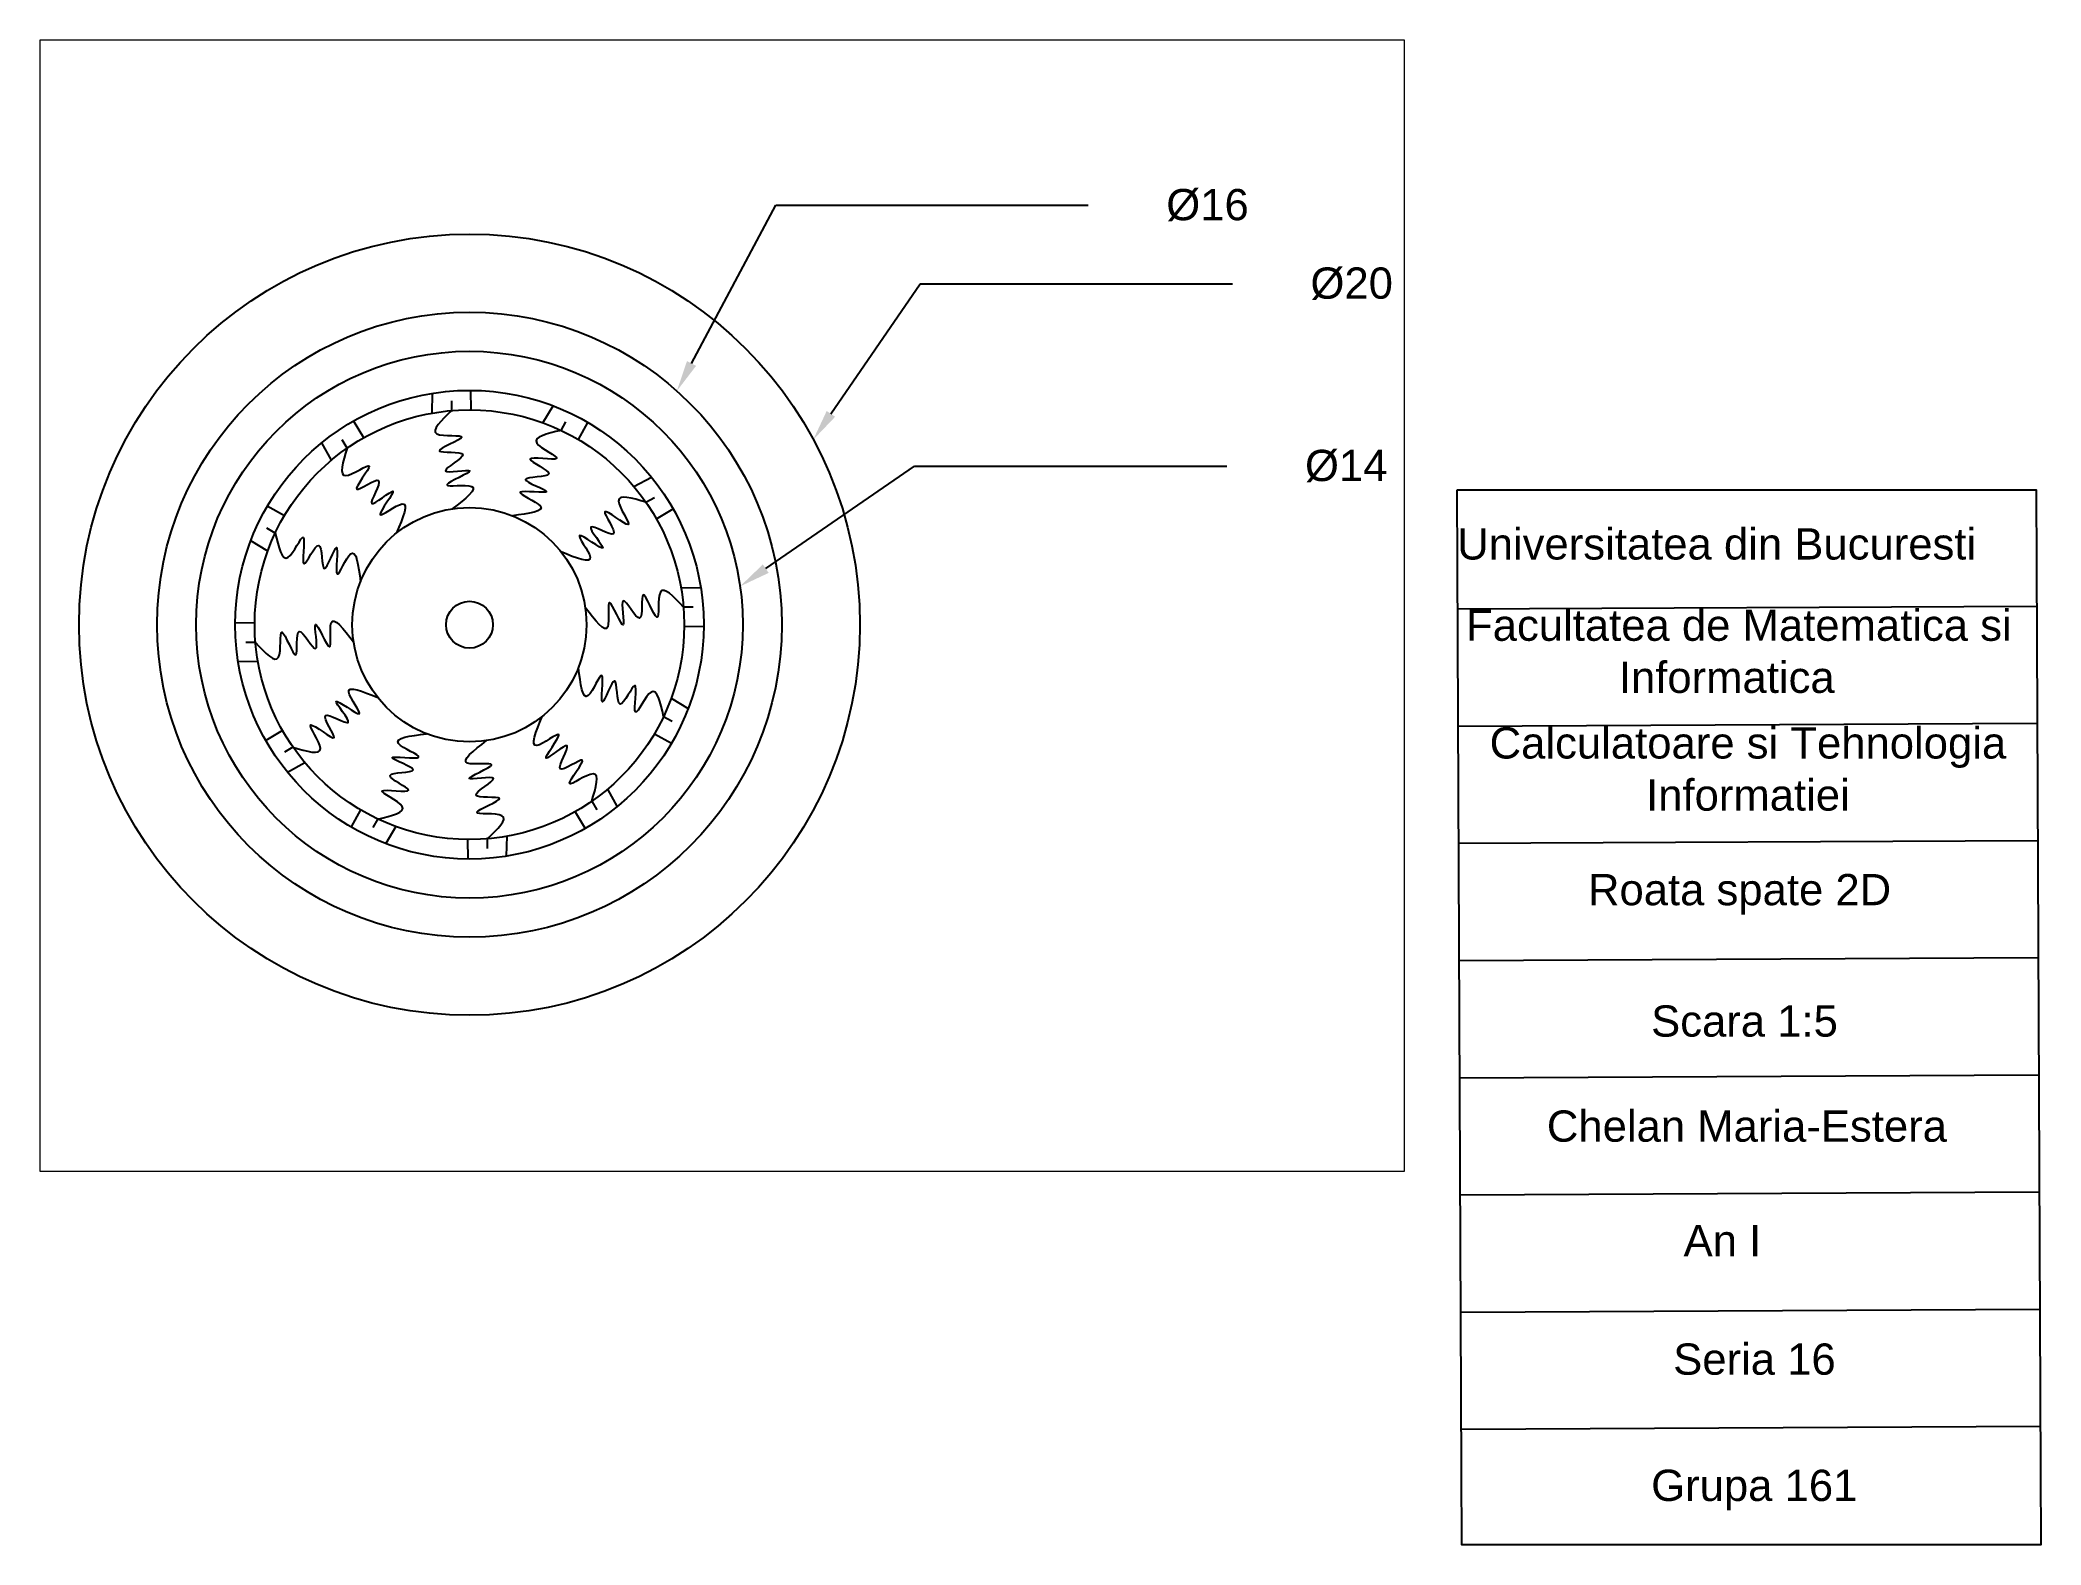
# Paper-space layout 'Layout1' of a CAD drawing. Header units: centimetres. Extents: x 0 to 257, y 1 to 193.
# The model-space entities are those that its viewports show. They can reach past a viewport. Long polylines and large blocks are cut down to what shows.
import ezdxf
from ezdxf import colors
from ezdxf.entities.mleader import LeaderData, LeaderLine
from ezdxf.math import Vec2, Vec3

# ---------------------------------------------------------------- set-up
doc = ezdxf.new("R2010")
doc.units = ezdxf.units.CM
for name, color, linetype in [('Cartus Layout', 250, 'Continuous'), ('Cotare', 131, 'Continuous'), ('Motor 2D', 30, 'Continuous'), ('Roata spate 2D', 2, 'Continuous')]:
    doc.layers.add(name, color=color, linetype=linetype)
doc.styles.get("Standard").update_dxf_attribs({"font": 'arial.ttf'})
doc.styles.add('style1', font='arial.ttf', dxfattribs={"height": 4})

# ---------------------------------------------------------------- blocks, each defined once
blk = doc.blocks.new('*U10')
at = {"layer": 'Motor 2D'}
blk.add_spline([(-0.065, 1.257), (-0.445, 0.665), (0.196, 0.576), (-0.379, 0.223), (0.218, 0.135), (-0.224, -0.285), (0.395, -0.285), (-0.18, -0.638), (0.439, -0.682), (-0.052, -1.257)], degree=3, dxfattribs=at)
blk = doc.blocks.new('*U7')
at = {"layer": 'Motor 2D', "color": 0, "linetype": 'ByBlock', "lineweight": -2, "transparency": 16777216}
blk.add_blockref('*U10', (43.741, 41.343), dxfattribs=at)
for p, rotation in [((45.905, 40.972), 329.9999999999999), ((41.681, 40.583), 29.99999999999999), ((47.594, 39.568), 299.9999999999999), ((40.277, 38.894), 59.99999999999999), ((48.354, 37.507), 269.9999999999999), ((39.905, 36.73), 90), ((47.982, 35.343), 240), ((40.666, 34.67), 120), ((46.578, 33.655), 210), ((42.354, 33.266), 150), ((44.518, 32.894), 180)]:
    blk.add_blockref('*U10', p, dxfattribs=dict(at, rotation=rotation))
blk = doc.blocks.new('*U8')
at = {"layer": 'Motor 2D'}
for p, q in [((-0.501, -0.292), (-0.49, 0.217)), ((-0.001, -0.227), (-0.001, 0.023)), ((0.501, -0.208), (0.491, 0.292))]:
    blk.add_line(p, q, dxfattribs=at)
blk = doc.blocks.new('*U9')
at = {"layer": 'Motor 2D', "color": 0, "linetype": 'ByBlock', "lineweight": -2, "transparency": 16777216}
blk.add_blockref('*U8', (43.676, 42.827), dxfattribs=at)
for p, rotation in [((46.591, 42.289), 329.9999999999999), ((40.883, 41.836), 30), ((48.847, 40.366), 300.0000000000001), ((38.96, 39.58), 60.00000000000003), ((49.838, 37.572), 270.0000000000001), ((38.422, 36.666), 90), ((49.3, 34.657), 239.9999999999999), ((39.413, 33.872), 120), ((47.376, 32.402), 210), ((41.668, 31.949), 150), ((44.583, 31.411), 180)]:
    blk.add_blockref('*U8', p, dxfattribs=dict(at, rotation=rotation))
blk = doc.blocks.new('motor 2d block')
at = {"layer": 'Motor 2D'}
for radius in [7, 6, 6, 6, 5.5, 3, 0.6]:
    blk.add_circle((0, 0), radius, dxfattribs=at)
for name in ['*U9', '*U7']:
    blk.add_blockref(name, (-44.13, -37.119), dxfattribs=at)
blk = doc.blocks.new('roata spate')
at = {"layer": 'Roata spate 2D'}
for radius in [10, 8, 7]:
    blk.add_circle((0, 0), radius, dxfattribs=at)
blk.add_blockref('motor 2d block', (0, 0), dxfattribs=at)
blk = doc.blocks.new('roata spate 2d')
at = {"layer": 'Roata spate 2D'}
blk.add_blockref('roata spate', (0, 0), dxfattribs=at)

msp = doc.modelspace()

# ---------------------------------------------------------------- block references
at = {"layer": 'Roata spate 2D'}
msp.add_blockref('roata spate 2d', (66.536, 53.513), dxfattribs=at)

# ---------------------------------------------------------------- leaders
at = {"layer": 'Cotare'}
ml = msp.add_multileader_mtext('Standard', dxfattribs=at)
ml.set_content('{\\fArial|b0|i0|c238|p34;%%C16}', color=256)
ml.set_leader_properties()
ml.build(insert=Vec2(0, 0))
ml.multileader.update_dxf_attribs({"arrow_head_size": 0.8})
ctx = ml.context
ctx.base_point, ctx.char_height, ctx.arrow_head_size, ctx.plane_origin = Vec3(82.383, 64.252), 0.8, 0.8, Vec3(71.847, 59.495)
notes = []
notes.append((ctx, [(0, (1, 1, 0), (74.383, 64.252), (1, 0), 8, [(0, [(71.847, 59.495)], 0, [])])]))
ctx.mtext.insert, ctx.mtext.flow_direction = Vec3(84.383, 64.668), 5
ml = msp.add_multileader_mtext('Standard', dxfattribs=at)
ml.set_content('{\\fArial|b0|i0|c238|p34;%%C20}', color=256)
ml.set_leader_properties()
ml.build(insert=Vec2(0, 0))
ml.multileader.update_dxf_attribs({"arrow_head_size": 0.8})
ctx = ml.context
ctx.base_point, ctx.char_height, ctx.arrow_head_size, ctx.plane_origin = Vec3(86.076, 62.243), 0.8, 0.8, Vec3(75.342, 58.251)
notes.append((ctx, [(0, (1, 1, 0), (78.076, 62.243), (1, 0), 8, [(0, [(75.342, 58.251)], 0, [])])]))
ctx.mtext.insert, ctx.mtext.flow_direction = Vec3(88.076, 62.659), 5
ml = msp.add_multileader_mtext('Standard', dxfattribs=at)
ml.set_content('{\\fArial|b0|i0|c238|p34;%%C14}', color=256)
ml.set_leader_properties()
ml.build(insert=Vec2(0, 0))
ml.multileader.update_dxf_attribs({"arrow_head_size": 0.8})
ctx = ml.context
ctx.base_point, ctx.char_height, ctx.arrow_head_size, ctx.plane_origin = Vec3(85.936, 57.574), 0.8, 0.8, Vec3(73.466, 54.494)
notes.append((ctx, [(0, (1, 1, 0), (77.936, 57.574), (1, 0), 8, [(0, [(73.466, 54.494)], 0, [])])]))
ctx.mtext.insert, ctx.mtext.flow_direction = Vec3(87.936, 57.99), 5
for ctx, leaders in notes:
    for number, flags, end, landing, length, lines in leaders:
        leader = LeaderData()
        leader.index, (leader.has_last_leader_line, leader.has_dogleg_vector, leader.attachment_direction) = number, flags
        leader.last_leader_point, leader.dogleg_vector, leader.dogleg_length = Vec3(end), Vec3(landing), length
        for number, points, colour, breaks in lines:
            line = LeaderLine()
            line.index, line.vertices, line.color, line.breaks = number, Vec3.list(points), colors.encode_raw_color(colour), breaks
            leader.lines.append(line)
        ctx.leaders.append(leader)

psp = doc.layouts.get("Layout1")

# ---------------------------------------------------------------- linework, layer by layer
at = {"layer": 'Cartus Layout'}
for p, q in [((181.95, 120.55), (256.1, 120.92)), ((182.03, 105.55), (256.18, 105.92)), ((182.1, 90.55), (256.25, 90.92)), ((182.18, 75.55), (256.33, 75.92)), ((182.26, 60.55), (256.4, 60.92)), ((182.33, 45.55), (256.48, 45.92)), ((182.41, 30.55), (256.56, 30.92)), ((182.48, 15.55), (256.63, 15.93))]:
    psp.add_line(p, q, dxfattribs=at)
psp.add_lwpolyline([(181.95, 135.8), (256.1, 135.8), (256.71, 0.74), (182.56, 0.74)], close=True, dxfattribs=at)

# ---------------------------------------------------------------- texts
at = {"layer": 'Cartus Layout', "style": 'style1'}
psp.add_text('Universitatea din Bucuresti', height=4, dxfattribs=at).set_placement((181.95, 126.88))
at = {"layer": 'Cartus Layout', "char_height": 4, "style": 'style1'}
for s, width, gutter_width, heights, insert, attachment_point in [('{\\fArial|b0|i0|c238|p34;  Facultatea de Matematica si Informatica}', 74.2245, 48.65, [0], (216.47, 109.75), 8), ('{\\fArial|b0|i0|c238|p34;Calculatoare si Tehnologia Informatiei}', 74.0728, 20, [0], (219.18, 94.68), 8), ('{\\fArial|b0|i0|c238|p34;Roata spate 2D}', 74.2245, 20, [4.08], (218.11, 81.42), 8), ('{\\fArial|b0|i0|c238|p34;Scara 1}:5', 74.2245, 20, [0], (218.74, 65.75), 8), ('{\\fArial|b0|i0|c238|p34;Chelan Maria-Estera}', 63.0796, 20, [10.16], (219.05, 52.3), 8), ('{\\fArial|b0|i0|c238|p34;An I}', 18.8429, 20, [0], (215.91, 37.7), 8), ('{\\fArial|b0|i0|c238|p34;Seria 16}', 26.0289, 20, [9], (209.61, 26.53), 1), ('{\\fArial|b0|i0|c238|p34;Grupa 161}', 32.7864, 20, [0], (206.79, 10.37), 1)]:
    psp.add_mtext_dynamic_manual_height_columns(s, width=width, gutter_width=gutter_width, heights=heights, dxfattribs=dict(at, insert=insert, attachment_point=attachment_point))

# ---------------------------------------------------------------- viewports
at = {"layer": 'Cartus Layout', "color": 18, "true_color": 0x000000}
psp.add_viewport(center=(87.84, 120.99), size=(174.76, 144.774), view_center_point=(73.012, 54.004), view_height=28.9548, dxfattribs=at)

doc.saveas('drawing.dxf')
